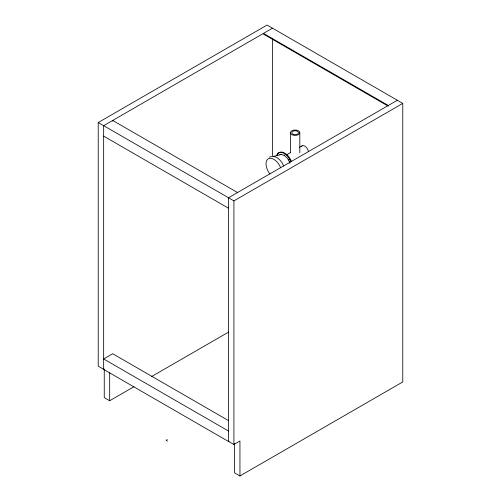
<?xml version="1.0" encoding="UTF-8"?>
<svg xmlns="http://www.w3.org/2000/svg" width="501" height="501" viewBox="0 0 501 501"><rect width="100%" height="100%" fill="white"/><g stroke="black" fill="none" stroke-linecap="round" stroke-linejoin="round"><path stroke-width="0.75" d="M103.651 369.312L98.221 366.181L98.221 122.538L267.083 25.05L402.779 103.394L402.779 381.944L239.948 475.95L234.518 472.819L234.518 443.335M272.513 28.181L103.651 125.676L103.651 369.406L228.487 441.481L229.095 441.124M281.612 154.133L279.721 154.878M272.951 156.55L281.011 154.477L284.111 155.31L284.712 154.966M286.647 154.765L290.674 152.436M299.404 147.4L302.084 145.854M284.111 155.31L287.211 158.059L288.501 159.944L289.102 159.594M289.897 163.389L289.484 161.998L290.085 161.648M397.349 100.256L228.487 197.751L228.487 441.481M98.221 122.538L233.917 200.882L402.779 103.394M103.651 369.406L104.264 369.055M104.252 369.682L104.252 397.606L109.681 400.744L134.005 386.697M151.571 376.558L228.594 332.088M167.278 439.565L166.069 440.26L167.578 441.13M228.487 441.387L233.917 444.519L239.948 441.037L239.948 475.95M269.394 157.182L271.73 156.418M387.63 105.792L263.463 34.112L263.463 33.404L388.3 105.479L388.3 106.187M237.537 192.528L112.7 120.453L112.7 121.154M103.651 136.122L228.487 208.197M228.763 420.746L112.7 353.737L103.651 358.96L228.487 431.035M288.501 159.944L289.484 161.998M299.817 132.715A4.697 2.712 0 0 1 292.772 135.063A4.697 2.712 0 0 1 292.772 130.366A4.697 2.712 0 0 1 299.817 132.715L299.817 152.717M290.43 132.715L290.43 152.717M272.513 39.141L272.513 156.506M233.917 200.882L233.917 444.519M109.681 372.813L109.681 400.744M277.141 155.41A11.085 6.4 60 0 1 283.691 152.561A11.085 6.4 60 0 1 291.501 161.522M276.539 155.761A11.085 6.4 60 0 1 283.09 152.911A11.085 6.4 60 0 1 290.899 161.873M273.559 156.537A11.085 6.4 60 0 1 283.666 166.05M269.939 173.972A11.085 6.4 60 0 1 268.317 158.792A11.085 6.4 60 0 1 280.648 167.791M301.483 146.411A5.379 3.106 60 0 1 305.272 146.442A5.379 3.106 60 0 1 308.453 151.496M293.442 134.393A3.357 1.935 0 0 0 298.477 132.715A3.357 1.935 0 0 0 293.442 131.037A3.357 1.935 0 0 0 293.442 134.393"/></g></svg>
